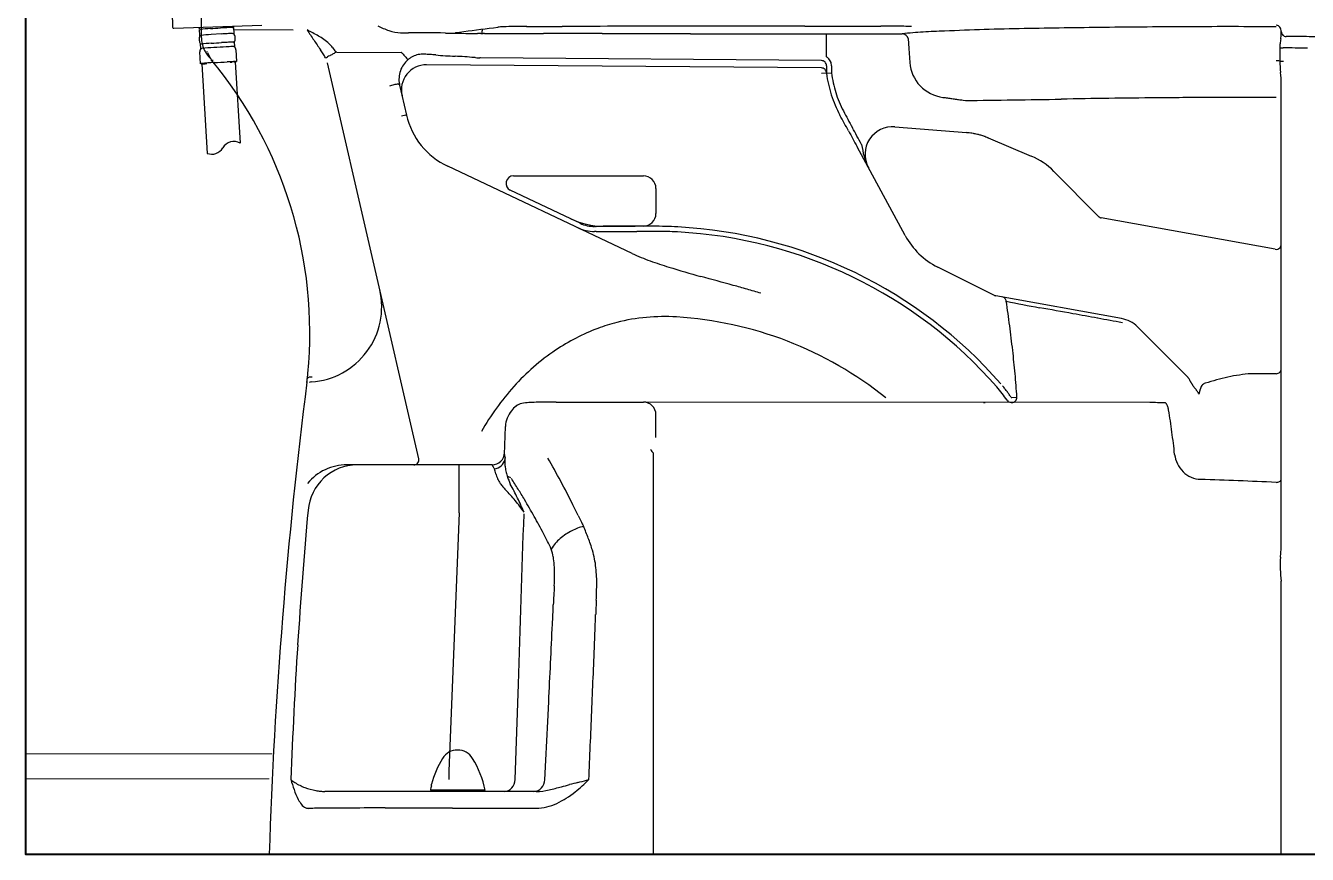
# Model space of a CAD drawing. Units: millimetres at full size, sheet at 1:50. Extents: x -31113 to 29332, y -20209 to 31249.
# Drawn here: x 24934 to 25444, y -5397 to -5067 of the extents above; entities that cross this region are included whole.
import ezdxf

# ---------------------------------------------------------------- set-up
doc = ezdxf.new("R2010")
doc.units = ezdxf.units.MM
doc.header["$LTSCALE"] = 50
for name, color, linetype, lineweight in [('B-3_仕上線(黄)', 3, 'Continuous', 40), ('B-A_文字', 7, 'Continuous', 25), ('B-F_寸法・方位', 7, 'Continuous', 25)]:
    doc.layers.add(name, color=color, linetype=linetype, lineweight=lineweight)

msp = doc.modelspace()

# ---------------------------------------------------------------- linework, layer by layer
at = {"layer": 'B-3_仕上線(黄)'}
msp.add_lwpolyline([(24933.74, -2996.71), (24933.74, -5396.71), (26623.74, -5396.71)], dxfattribs=at)
at = {"layer": 'B-A_文字', "color": 1, "lineweight": 18}
msp.add_line((24933.74, -5366.71), (25030.74, -5366.71), dxfattribs=at)
at = {"layer": 'B-F_寸法・方位'}
for p, q in [((24991.11, -5030.13), (24992.28, -5067.51)), ((25003.74, -5071.74), (25003.74, -5033.89)), ((25027.78, -5066.9), (24992.8, -5068)), ((25016.47, -5067.63), (25016.61, -5070.03)), ((25114.99, -5068.36), (25116.68, -5068.14)), ((25116.68, -5068.14), (25118.37, -5067.93)), ((25118.37, -5067.93), (25120.05, -5067.71)), ((25120.05, -5067.71), (25121.74, -5067.49)), ((25133.34, -5067.23), (25147.38, -5067.2)), ((25243.98, -5067.08), (25274.29, -5067.08)), ((25003.14, -5070.85), (25002.99, -5068.45)), ((25011.78, -5070.22), (25007.62, -5070.46)), ((25016.51, -5068.37), (25040.27, -5068.56)), ((25083.08, -5069.7), (25086.19, -5069.7)), ((25100.97, -5069.84), (25098.99, -5069.81)), ((25103.95, -5069.89), (25105.64, -5069.91)), ((25104.87, -5069.67), (25106.56, -5069.45)), ((25105.64, -5069.91), (25107.33, -5069.94)), ((25106.56, -5069.45), (25108.24, -5069.23)), ((25107.33, -5069.94), (25109.02, -5069.97)), ((25108.24, -5069.23), (25109.93, -5069.01)), ((25109.02, -5069.97), (25110.71, -5070)), ((25109.93, -5069.01), (25111.62, -5068.8)), ((25110.71, -5070), (25112.4, -5070.02)), ((25111.62, -5068.8), (25113.31, -5068.58)), ((25112.4, -5070.02), (25113.67, -5070.04)), ((25113.31, -5068.58), (25114.99, -5068.36)), ((25114.98, -5070.06), (25113.67, -5070.04)), ((25115.44, -5070.02), (25115.92, -5070.07)), ((25116.48, -5070.07), (25115.92, -5070.07)), ((25163.36, -5070.09), (25139.92, -5070.08)), ((25244.4, -5070.15), (25252.65, -5070.15)), ((25252.65, -5079.36), (25252.65, -5070.15)), ((25252.65, -5070.15), (25253.13, -5070.15)), ((25285.16, -5071.98), (25285.43, -5075.97)), ((25433.74, -5070.3), (25433.74, -5069.27)), ((25003.37, -5082.07), (25003.08, -5077.35)), ((25003.45, -5076.06), (25003.34, -5074.28)), ((25016.82, -5073.46), (25016.93, -5075.24)), ((25017.45, -5076.48), (25017.74, -5081.2)), ((25057.66, -5077.39), (25057.53, -5077.39)), ((25057.66, -5077.39), (25083.25, -5077.6)), ((25285.43, -5075.97), (25285.82, -5081.6)), ((25003.87, -5082.08), (25006.02, -5117.73)), ((25017.23, -5081.28), (25019.18, -5113.7)), ((25090.29, -5239.26), (25053.91, -5081.7)), ((25250.66, -5083.74), (25093.4, -5082.47)), ((25112.71, -5079.62), (25112.47, -5079.6)), ((25114.82, -5079.71), (25114.57, -5079.7)), ((25250.66, -5080.8), (25114.82, -5079.71)), ((25252.65, -5082.86), (25252.65, -5085.87)), ((25254.65, -5082.86), (25254.65, -5085.75)), ((25254.65, -5085.75), (25250.65, -5086)), ((25082.65, -5090.6), (25085.39, -5102.47)), ((25433.74, -5273.46), (25433.74, -5090.02)), ((25085.19, -5102.52), (25083.44, -5102.92)), ((25279.87, -5107.18), (25308.4, -5109.48)), ((25317, -5111.58), (25334.18, -5118.8)), ((25283.97, -5150.42), (25264.85, -5115.14)), ((25175.25, -5157.55), (25101.81, -5122.85)), ((25128.02, -5126.7), (25179.74, -5126.7)), ((25361, -5142.84), (25343.21, -5124.9)), ((25150.9, -5143.83), (25126.74, -5132.42)), ((25184.74, -5131.7), (25184.74, -5141.7)), ((25154.58, -5145.57), (25150.9, -5143.83)), ((25431.38, -5155.91), (25362.06, -5143.4)), ((25160.64, -5146.83), (25160.28, -5146.83)), ((25160.53, -5148.83), (25160.29, -5148.83)), ((25160.89, -5148.83), (25160.53, -5148.83)), ((25160.64, -5146.83), (25160.88, -5146.83)), ((25179.74, -5146.7), (25163.71, -5146.7)), ((25319.51, -5174.25), (25296.93, -5162.97)), ((25370.15, -5183.47), (25320.05, -5174.43)), ((25396.61, -5206.9), (25376.5, -5186.8)), ((25431.74, -5205.43), (25421.73, -5205.43)), ((25045.76, -5208.89), (25045.78, -5208.76)), ((25326.2, -5214.88), (25326.51, -5214.88)), ((25326.51, -5214.88), (25328.48, -5214.75)), ((25144.99, -5216.71), (25179.74, -5216.71)), ((25381.46, -5216.95), (25179.74, -5216.7)), ((25315.22, -5216.87), (25315.78, -5216.87)), ((25326.2, -5216.88), (25326.51, -5216.88)), ((25124.46, -5237.62), (25124.83, -5226.39)), ((25184.74, -5230.8), (25184.74, -5221.71)), ((25119.49, -5241.71), (25061.65, -5241.71)), ((25106.35, -5260.79), (25106.35, -5241.71)), ((25183.74, -5266.16), (25183.74, -5237.03)), ((25183.74, -5289.74), (25183.74, -5266.16)), ((25433.73, -5274.02), (25433.73, -5273.85)), ((25433.74, -5274.02), (25433.74, -5273.85)), ((25433.74, -5289.03), (25433.65, -5287.96)), ((25433.74, -5396.71), (25433.74, -5289.03)), ((25128.69, -5366.98), (25129.95, -5329.05)), ((25141.66, -5343.8), (25142.03, -5336.06)), ((25141.28, -5351.54), (25141.66, -5343.8)), ((25140.9, -5359.29), (25141.28, -5351.54)), ((25140.52, -5367.03), (25140.9, -5359.29)), ((25095.34, -5369.45), (25095.34, -5368.74)), ((25137.09, -5371.71), (25052.92, -5371.71)), ((25116.74, -5371.21), (25094.92, -5371.21)), ((25097.24, -5371.21), (25097.24, -5371.71)), ((25114.24, -5371.71), (25114.24, -5371.21)), ((25047.41, -5378.43), (25046.25, -5378.43)), ((25103.67, -5378.34), (25137.03, -5378.34)), ((25165.62, -5396.71), (25030.74, -5396.71)), ((25596.73, -5396.71), (25182.24, -5396.71))]:
    msp.add_line(p, q, dxfattribs=at)
at = {"layer": 'B-F_寸法・方位', "color": 4, "lineweight": 9}
msp.add_line((24933.74, -5356.71), (25031.94, -5356.71), dxfattribs=at)
at = {"layer": 'B-F_寸法・方位'}
for points in [[(25100.97, -5069.84), (25101.97, -5069.86), (25103.95, -5069.89)], [(25116.48, -5070.07), (25128.2, -5070.08), (25139.92, -5070.08)], [(25006.17, -5077.6), (25006.3, -5077.87), (25006.44, -5078.13), (25006.58, -5078.41), (25006.72, -5078.68), (25006.86, -5078.97), (25007.01, -5079.25), (25007.16, -5079.54), (25007.31, -5079.83), (25007.46, -5080.13), (25007.61, -5080.43)], [(25433.18, -5075.74), (25433.18, -5076.99), (25433.19, -5079.78), (25433.19, -5080.98)], [(25299.03, -5095.44), (25299.47, -5095.5), (25299.92, -5095.56), (25300.37, -5095.63), (25300.81, -5095.69), (25301.26, -5095.75), (25301.7, -5095.81), (25302.15, -5095.88), (25302.59, -5095.94), (25303.04, -5096), (25303.48, -5096.06), (25303.93, -5096.12), (25304.37, -5096.18), (25304.82, -5096.24), (25305.27, -5096.31), (25305.71, -5096.37), (25306.16, -5096.43), (25306.6, -5096.49), (25307.05, -5096.55), (25307.94, -5096.67)], [(25160.89, -5148.83), (25164.13, -5148.81), (25167.37, -5148.8), (25170.61, -5148.79), (25173.85, -5148.78), (25177.09, -5148.77)], [(25045.74, -5208.77), (25045.76, -5208.62), (25045.78, -5208.47), (25045.8, -5208.32), (25045.82, -5208.18), (25045.84, -5208.03), (25045.85, -5207.89), (25045.87, -5207.75), (25045.88, -5207.61), (25045.9, -5207.48), (25045.92, -5207.34)], [(25045.92, -5207.34), (25045.94, -5207.16), (25045.96, -5206.98), (25045.98, -5206.79)], [(25401.06, -5213.58), (25400.94, -5213.41), (25400.83, -5213.25), (25400.72, -5213.08), (25400.6, -5212.91), (25400.49, -5212.75), (25400.38, -5212.58), (25400.27, -5212.42), (25400.16, -5212.26), (25400.05, -5212.1), (25399.95, -5211.94)], [(25401.06, -5213.58), (25401.1, -5213.39), (25401.14, -5213.2), (25401.19, -5213.01), (25401.23, -5212.82), (25401.27, -5212.63), (25401.32, -5212.43), (25401.36, -5212.24), (25401.4, -5212.05), (25401.45, -5211.86), (25401.49, -5211.67)], [(25153.59, -5368.14), (25154.47, -5367.91), (25155.35, -5367.68), (25156.24, -5367.45), (25157.13, -5367.22), (25158.02, -5366.99)]]:
    msp.add_lwpolyline(points, dxfattribs=at)
for centre, radius, start, end in [((24992.78, -5067.5), 0.5, 181.8, 271.8), ((25008.89, -5065.71), 6.5, 197.7223, 199.1591), ((25008.88, -5065.72), 6.49, 199.1591, 201.3175), ((25008.89, -5065.71), 6.5, 201.3175, 202.7547), ((25010.64, -5131.51), 63.54, 93.0197, 96.6885), ((24950.09, -3983.71), 1085.85, 273.01969, 273.23444), ((25034.3, -5473.84), 406.65, 92.9751, 93.2344), ((25021.26, -5222.79), 155.26, 92.2958, 92.9751), ((25019.33, -5174.67), 107.1, 92.0117, 92.2958), ((25016.46, -5093.1), 25.48, 90.8176, 92.0117), ((25015.9, -5053.96), 13.66, 270.8176, 271.5431), ((25016.3, -5068.73), 1.11, 82.6336, 91.5431), ((25010.23, -5065.61), 6.56, 342.0265, 343.7564), ((25010.29, -5065.63), 6.5, 343.7564, 345.5027), ((25098.47, -5013.93), 58.48, 245.2066, 249.9313), ((25124.8, -5093.14), 25.78, 92.0852, 96.8268), ((25130.71, -5255.56), 188.32, 90.6515, 92.0852), ((25133.6, -5509.62), 442.39, 90.0411, 90.6515), ((25133.27, -5067.02), 0.213, 260.0481, 269.8911), ((25252.07, -53187.71), 48120.62, 90.00963, 90.12464), ((25274.41, -5816.51), 749.43, 89.54159, 90.00963), ((25279.19, -5219.65), 152.56, 87.2426, 89.5416), ((25355.26, -6360.77), 1292.9, 91.05761, 92.46687), ((25416.4, -9672.98), 4605.68, 90.66199, 91.05761), ((25422.11, -10166.89), 5099.62, 90.27684, 90.66199), ((25412.23, -8121.23), 3053.93, 89.6337, 90.27684), ((25431.74, -5068.49), 1.76, 32.9546, 89.586), ((25430.48, -5069.3), 3.25, 0.5292, 32.9546), ((25006.21, -5072.39), 3.43, 153.4389, 213.5188), ((25003.2, -5068), 0.407, 252.1343, 276.6885), ((25003.25, -5070.9), 0.125, 76.1957, 154.0719), ((25003.42, -5070.23), 0.571, 256.1957, 276.2086), ((25011.98, -5148.95), 78.61, 93.1767, 96.2086), ((25014.96, -5071.7), 11.22, 180.1956, 203.765), ((25085.19, -6385.9), 1317.72, 93.0981, 93.19348), ((25017.37, -5132.89), 62.88, 91.0992, 93.0981), ((25016.31, -5069.52), 0.5, 270.4779, 289.9975), ((25016.52, -5070.09), 0.108, 33.0252, 109.9975), ((25013.89, -5071.91), 3.3, 3.3334, 34.6928), ((25013.83, -5071.91), 3.37, 332.5276, 3.3334), ((24999.79, -5160.21), 102.53, 60.4363, 63.3047), ((25203.49, -4969.01), 186.46, 212.2857, 213.7442), ((25218.5, -4958.98), 204.51, 213.7442, 215.074), ((25039.46, -5090.27), 22.13, 47.2017, 60.4363), ((25083.14, -5055.91), 13.79, 249.9313, 269.7803), ((25085.21, -6011.24), 941.54, 89.55062, 89.94001), ((25086.63, -5829.07), 759.37, 89.06782, 89.55062), ((25103.91, -5063.21), 6.68, 270.3311, 273.4062), ((25103.91, -5063.2), 6.69, 273.4046, 276.9911), ((25103.91, -5063.18), 6.71, 276.9911, 280.5671), ((25115.01, -5068.17), 1.89, 269.2701, 271.9479), ((25115.01, -5068.12), 1.95, 271.9479, 274.5469), ((25114.99, -5067.91), 2.16, 274.5469, 278.2369), ((25114.9, -5067.31), 2.76, 278.2369, 281.124), ((25103.15, -5067.61), 12.52, 348.9091, 352.9287), ((25093.91, -5066.46), 21.82, 352.9287, 355.2341), ((25110.95, -122510.16), 117440.08, 89.95728, 89.97443), ((25355.61, 205619.51), 210689.68, 269.95728, 269.96684), ((25543.52, 530205.17), 535275.4, 269.96684, 269.96798), ((25517.2, 481159.49), 486229.71, 269.96888, 269.97238), ((25296.95, -5187.08), 117.77, 92.8066, 96.907), ((25282.79, -5072.26), 2.1, 88.3492, 89.9724), ((25282.79, -5072.25), 2.08, 81.8214, 88.3492), ((25282.72, -5072.7), 2.54, 16.487, 81.8214), ((25360.81, -6489.61), 1421.87, 92.46687, 92.80663), ((25456.51, -5076.58), 23.37, 169.09, 173.6861), ((25423.91, -5070.3), 9.82, 349.09, 0), ((25435.67, -5069.25), 1.93, 180.6597, 225.9297), ((25435.73, -5069.18), 2.03, 225.9297, 269.2719), ((25395.34, -10301.34), 5230.29, 89.46885, 89.55774), ((25395.8, -10251.63), 5180.57, 89.37911, 89.46885), ((25004.85, -5077.21), 1.78, 175.375, 179.8099), ((25005.24, -5077.25), 2.17, 171.7394, 175.375), ((25004.58, -5077.21), 1.5, 179.8099, 185.0424), ((25005.04, -5077.22), 1.96, 167.7257, 171.7394), ((25005.06, -5077.22), 1.98, 163.7566, 167.7257), ((25005.11, -5077.23), 2.03, 159.8829, 163.7566), ((25005.36, -5077.33), 2.3, 153.0392, 159.8829), ((25004.56, -5076.92), 1.4, 141.7936, 153.0392), ((25003.55, -5073.83), 0.407, 252.1343, 276.6885), ((25003.61, -5076.17), 0.191, 78.4205, 144.2353), ((25011, -5137.34), 63.54, 93.0197, 96.6885), ((25003.81, -5075.19), 0.806, 258.4205, 275.8556), ((25014.47, -5179.14), 103.68, 93.1764, 95.8556), ((25014.85, -5071.75), 11.1, 203.765, 227.5837), ((25015.08, -5070.61), 11.23, 214.8386, 216.126), ((24950.45, -3989.54), 1085.85, 273.01969, 273.23444), ((25072.29, -6221), 1147.15, 92.93422, 93.17642), ((25034.66, -5479.67), 406.65, 92.9751, 93.2344), ((25021.61, -5228.62), 155.26, 92.2958, 92.9751), ((25028.23, -5361.46), 286.49, 92.6902, 92.9342), ((25018.97, -5164.27), 89.08, 91.9054, 92.6902), ((25019.68, -5180.5), 107.1, 92.0117, 92.2958), ((25016.82, -5098.93), 25.48, 90.8176, 92.0117), ((25017.94, -5133.53), 58.31, 91.5728, 91.9054), ((25016.73, -5089.25), 14.02, 90.1898, 91.5728), ((25016.26, -5059.79), 13.66, 270.8176, 271.5431), ((25016.65, -5074.55), 1.11, 82.6336, 91.5431), ((25016.68, -5074.73), 0.498, 270.1898, 285.8538), ((25016.85, -5075.32), 0.112, 43.0426, 105.8538), ((25015.64, -5076.46), 1.77, 39.1285, 43.5795), ((25015.57, -5076.51), 1.85, 34.8832, 39.1285), ((25015.41, -5076.63), 2.06, 31.054, 34.8832), ((25015.47, -5076.59), 1.99, 27.0964, 31.054), ((25015.45, -5076.6), 2.01, 23.1699, 27.0964), ((25015.47, -5076.59), 1.99, 19.2076, 23.1699), ((25015.39, -5076.62), 2.07, 11.579, 19.2076), ((25015.79, -5076.54), 1.67, 2.1159, 11.579), ((24989.48, -5119.78), 75.32, 33.6233, 35.074), ((25038.97, -5086.87), 15.89, 26.7553, 33.6233), ((25042.66, -5086.81), 17.42, 40.0058, 47.2017), ((25012.15, -5001.6), 88.27, 298.9062, 299.8392), ((25045.05, -5084.81), 14.3, 31.2488, 40.0058), ((24984.72, -4953.77), 143.41, 299.8392, 300.4136), ((25057.5, -5077.77), 0.372, 102.6215, 119.9897), ((25057.53, -5077.92), 0.527, 90.3166, 102.6215), ((25083.24, -5078.38), 0.781, 84.8188, 89.2382), ((25083.27, -5078.07), 0.47, 77.4772, 84.8188), ((25083.3, -5077.95), 0.348, 62.585, 77.4772), ((25083.35, -5077.86), 0.241, 41.2523, 62.585), ((25240.99, -4944.95), 205.95, 220.1318, 220.5723), ((25091.87, -5086.95), 8.71, 101.8426, 117.386), ((25091.85, -5086.88), 8.63, 86.1654, 101.8426), ((25085.54, -5219.04), 140.95, 86.2521, 87.1748), ((25086.88, -5198.65), 120.51, 85.1729, 86.2521), ((25447.59, -5075.76), 14.41, 176.463, 179.9071), ((25434.14, -5059.29), 16.47, 266.662, 269.0465), ((25451.05, -5075.98), 17.88, 173.6861, 176.463), ((25434.44, -5040.83), 34.94, 269.0465, 270.1707), ((25392.64, -10203.3), 5127.71, 89.42456, 89.53177), ((25003.59, -5081.59), 0.441, 252.0545, 276.6578), ((25003.61, -5082.48), 0.395, 90.0519, 114.3096), ((25003.6, -5066.34), 15.74, 270.0519, 271.8313), ((25012.8, -5160.49), 79, 92.8726, 96.6578), ((25000.83, -4979.73), 102.41, 271.8313, 272.1049), ((25000.96, -4983.27), 98.86, 272.1049, 272.4905), ((24997.05, -4893.43), 188.78, 272.4905, 272.6924), ((24876.9, -5189.13), 170, 354.5239, 39.7357), ((25008.01, -5080.14), 0.493, 220.5866, 271.4019), ((25007.96, -5078.19), 2.44, 271.4019, 282.344), ((24823.5, -1388.06), 3698.18, 272.87262, 272.95351), ((25044.57, -5672.83), 592.3, 92.7984, 92.95351), ((25000.99, -4889.51), 192.46, 274.2331, 274.3287), ((25004.07, -4930.18), 151.67, 274.3287, 274.45), ((25018.29, -5135.25), 54.06, 91.0992, 92.7984), ((25017.84, -5107.09), 25.77, 92.3598, 94.45), ((25016.57, -5076.22), 5.12, 272.3598, 282.8422), ((25016.93, -5064.3), 16.9, 271.0992, 272.6091), ((25052.04, -5076.06), 3.82, 287.0506, 300.9998), ((25067.19, -5101.28), 25.6, 118.9062, 120.9998), ((25092.44, -5088.16), 10.03, 130.02, 160.8117), ((25118.74, -5049.63), 45, 220.5723, 222.5881), ((25093.33, -5092.41), 9.94, 89.5959, 141.6738), ((25068.34, -5095.96), 23.45, 41.9184, 42.5881), ((25087.03, -5079.18), 1.67, 221.9184, 231.3179), ((25092.41, -5087.98), 9.87, 124.036, 130.604), ((25092.35, -5087.87), 9.75, 117.386, 124.036), ((25115.93, -4854.65), 224.71, 265.1729, 267.1429), ((25093.54, -5303.24), 224.44, 85.1706, 87.1429), ((25114.9, -5050.26), 29.44, 266.1961, 267.7815), ((25115.1, -5045.14), 34.56, 267.7815, 269.132), ((25250.65, -5082.76), 1.96, 43.2418, 89.5288), ((25250.53, -5082.86), 2.11, 0, 43.2418), ((25250.63, -5082.81), 3.99, 53.6696, 59.7364), ((25250.62, -5082.83), 4.01, 41.6282, 53.6696), ((25250.6, -5082.84), 4.04, 29.6666, 41.6282), ((25250.59, -5082.86), 4.06, 23.6946, 29.6666), ((25250.57, -5082.86), 4.07, 11.8296, 23.6946), ((25250.56, -5082.86), 4.08, 0, 11.8296), ((25300.46, -5080.6), 14.68, 183.9173, 224.2119), ((25431.73, -5113.56), 32.63, 88.6923, 89.943), ((25432.13, -5095.99), 15.05, 85.9808, 88.6923), ((25471.86, -5080.89), 38.67, 180.1324, 186.8502), ((25434.15, -5064.8), 16.21, 266.5906, 269.0423), ((25434.47, -5045.84), 35.17, 269.0423, 270.1726), ((25092.77, -5088.28), 10.38, 160.8117, 190.6118), ((25093.46, -5092.51), 10.1, 141.6738, 193), ((25250.65, -5085.75), 2.02, 45.2889, 89.5481), ((25250.68, -5085.72), 1.96, 0, 45.2889), ((25300.18, -5079.76), 47.93, 187.3232, 197.8177), ((25300.58, -5079.84), 46.31, 187.3232, 197.1582), ((25395.82, -5090.02), 37.92, 0, 6.8502), ((25103.21, -5182.52), 94.84, 103.9462, 105.023), ((25083.59, -5103.49), 13.41, 96.3409, 103.9462), ((25081.92, -5088.45), 1.72, 276.3409, 286.1771), ((25082.44, -5090.24), 0.135, 10.8132, 106.1771), ((25092.14, -5088.41), 9.74, 190.7255, 191.8642), ((25092.17, -5088.4), 9.77, 191.8642, 193), ((25296.41, -5081.13), 41.95, 197.1582, 208.011), ((25301.2, -5079.89), 15.7, 224.2119, 262.0713), ((25299.5, -5079.98), 47.21, 197.8177, 208.4703), ((25270.25, -1025.53), 4071.32, 270.53043, 271.067), ((25412.94, -8686.93), 3591.41, 90.45873, 91.067), ((25408.59, -8143.39), 3047.86, 90.0118, 90.45873), ((25410.16, -15771.28), 10675.75, 89.8842, 90.0118), ((25085.13, -5102.25), 0.28, 282.9968, 312.9913), ((25114.62, -5095.73), 30, 193, 244.7134), ((15236.87, -10536.79), 11399.76, 28.43413, 28.47028), ((25857.38, -4782.72), 677.36, 208.011, 208.65328), ((55963.96, 11515.63), 34914.43, 208.43413, 208.44593), ((23421.72, -6113.62), 2098.21, 28.44593, 28.65328), ((25278.99, -5118.15), 11, 85.3931, 208.4459), ((25016.6, -5118.01), 5.02, 59.0568, 150.4267), ((25335.57, -5102.29), 69.98, 189.7856, 193.7413), ((25306.15, -5137.41), 28.02, 84.4911, 85.3931), ((25306.15, -5137.37), 27.98, 81.7828, 84.4911), ((25306.15, -5137.41), 28.02, 79.98, 81.7828), ((25306.15, -5137.38), 27.99, 79.0766, 79.98), ((25306.15, -5137.37), 27.98, 77.2675, 79.0766), ((25306.14, -5137.41), 28.02, 75.4568, 77.2675), ((25306.15, -5137.37), 27.98, 72.7253, 75.4568), ((25306.14, -5137.41), 28.02, 70.8954, 72.7253), ((25306.15, -5137.38), 27.99, 69.9738, 70.8954), ((25306.16, -5137.36), 27.97, 68.1233, 69.9738), ((25306.14, -5137.42), 28.03, 67.1965, 68.1233), ((25007.86, -5113.05), 5.02, 248.5736, 330.4267), ((25285.79, -5114.46), 18.73, 193.7413, 208.4459), ((25323.32, -5144.61), 28, 44.7544, 67.1965), ((25128.02, -5129.7), 3, 90, 244.7134), ((25179.74, -5131.7), 5, 0, 90), ((25163.71, -5116.7), 30, 244.7134, 270), ((25179.74, -5141.7), 5, 270, 0), ((25362.43, -5141.42), 2.01, 224.7544, 226.5559), ((25362.41, -5141.44), 1.99, 226.556, 231.953), ((25362.42, -5141.42), 2.01, 231.9388, 237.214), ((25362.42, -5141.43), 2, 237.2343, 242.481), ((25362.42, -5141.42), 2.01, 242.4747, 244.199), ((25362.42, -5141.43), 2, 244.1991, 249.3904), ((25362.42, -5141.42), 2.01, 249.3822, 254.5464), ((25362.42, -5141.44), 1.99, 254.5565, 258.0376), ((25362.42, -5141.42), 2.01, 258.0357, 259.7705), ((25160.2, -5133.68), 15.15, 244.7134, 257.5365), ((25160.21, -5133.66), 13.18, 244.7134, 257.5149), ((25160.2, -5133.67), 15.16, 257.5365, 270.3477), ((25160.22, -5133.63), 13.21, 257.5149, 270.2836), ((25192.64, -11675.46), 6528.71, 90.17888, 90.27872), ((25189.86, -10784.7), 5637.94, 90.06325, 90.17888), ((25179.86, -6400.52), 1251.75, 89.75633, 90.12703), ((25183.84, -5332.24), 185.48, 88.557, 90.0632), ((25184.46, -5319.6), 170.82, 87.0404, 89.7563), ((25184.02, -5325.37), 178.6, 86.9927, 88.557), ((25183.74, -5330.71), 181.95, 41.2587, 86.994), ((25183.74, -5330.71), 183.95, 41.2587, 86.994), ((25310.34, -5136.13), 30, 208.4459, 243.4478), ((25431.74, -5153.94), 2, 318.7274, 0), ((25209.24, -5085.61), 79.56, 244.7134, 250.321), ((25431.73, -5153.93), 2.01, 259.8791, 287.4109), ((25431.74, -5153.94), 2, 287.4109, 315.1455), ((25431.84, -5154.05), 1.85, 315.1455, 317.0833), ((25431.26, -5153.5), 2.65, 317.0833, 318.4367), ((25248.4, -4976.1), 195.87, 250.321, 252.6005), ((25292.01, -4836.75), 341.87, 252.6102, 254.8479), ((24545.83, -7592.25), 2512.86, 74.54346, 74.84795), ((24958.63, -6099.36), 963.95, 74.20321, 74.54346), ((25045.53, -5178.77), 30, 273.8494, 13), ((25084.53, -5654.35), 501.48, 73.5492, 74.2032), ((25320.41, -5172.46), 2, 243.4478, 259.7705), ((25322.29, -5176.85), 1.98, 43.7452, 79.7705), ((25322.27, -5176.86), 2, 8.1061, 43.7452), ((24693.83, -5268.7), 637.12, 7.42689, 8.31368), ((25423.26, -4702.5), 484.3, 258.2044, 259.8024), ((23868.98, -13342.87), 8294.74, 79.70907, 79.80238), ((25186.11, -5251.92), 69.02, 104.2281, 107.5346), ((25187.51, -5257.46), 74.73, 95.0429, 104.2281), ((25188.07, -5263.82), 81.12, 86.5781, 95.0429), ((25184, -5329.74), 147.16, 68.8627, 86.5257), ((15281.96, -60636.76), 56361.88, 79.69892, 79.70907), ((24988.49, -7230.95), 2081.15, 79.42379, 79.69892), ((25368.02, -5195.28), 12, 45, 79.7705), ((25189.9, -5262.54), 80.31, 110.6734, 117.4272), ((25187.22, -5255.44), 72.71, 107.5346, 110.6734), ((24706.09, -5267.1), 624.75, 6.52254, 7.42689), ((25191.73, -5266.07), 84.28, 117.4272, 123.8631), ((25183.48, -5331.06), 148.58, 51.3658, 68.8627), ((25194.16, -5269.69), 88.64, 123.8631, 138.1349), ((24943.35, -5239.98), 385.95, 5.1351, 6.5226), ((24936.63, -5194.85), 110, 353.771, 354.4728), ((24935.64, -5240.67), 393.7, 3.7749, 5.1351), ((25427.1, -5272.72), 67.51, 94.5677, 102.4901), ((25431.74, -5203.4), 2.02, 270, 314.2514), ((25431.79, -5203.46), 1.95, 314.2514, 0), ((27029.7, -5461.72), 2000.02, 172.734, 178.13718), ((24969.8, -5200.33), 76.44, 353.6699, 353.7779), ((24979.89, -5201.43), 66.29, 353.7779, 353.9025), ((24983.34, -5201.8), 62.82, 353.9025, 354.0411), ((24988.55, -5202.34), 57.58, 354.0411, 354.1923), ((24991.97, -5202.69), 54.14, 354.1923, 354.6304), ((24997.68, -5203.23), 48.41, 354.6304, 355.1204), ((25046.33, -5207.4), 0.416, 113.0578, 172.4736), ((25047.23, -5209.51), 2.71, 103.0418, 113.0578), ((25047.35, -5210.05), 3.27, 92.2117, 103.0418), ((25047.62, -5210.7), 2, 93.748, 117.8713), ((25047.44, -5212.31), 5.53, 85.804, 92.2117), ((25206.61, -5280.84), 105.35, 138.1349, 150.1602), ((25284.11, -5242.62), 48.41, 37.3018, 41.2264), ((25284.21, -5242.55), 50.28, 38.2219, 39.9919), ((25394.47, -5209.04), 3.02, 31.9378, 45), ((25391.1, -5211.14), 6.99, 26.2681, 31.9378), ((25388.26, -5212.54), 10.16, 25.762, 26.2681), ((25386.11, -5213.58), 12.55, 25.3523, 25.762), ((25385.22, -5214), 13.53, 24.9786, 25.3523), ((25382.48, -5215.28), 16.56, 24.6732, 24.9786), ((25380.45, -5216.21), 18.8, 24.4078, 24.6732), ((25373.7, -5219.27), 26.2, 24.2175, 24.4078), ((25404.29, -5205.51), 7.34, 204.2175, 206.535), ((25404.69, -5205.31), 7.79, 206.535, 208.7183), ((25405.09, -5205.09), 8.24, 208.7183, 209.7068), ((25405.64, -5204.78), 8.87, 209.7068, 210.6247), ((25405.92, -5204.61), 9.2, 210.6247, 211.5095), ((25406.62, -5204.19), 10.02, 211.5095, 212.3224), ((25406.91, -5204), 10.36, 212.3224, 213.1155), ((25407.63, -5203.53), 11.22, 213.1155, 213.8478), ((25408.72, -5203.07), 12.39, 212.8034, 213.5702), ((25409.2, -5202.76), 12.96, 213.5702, 214.3031), ((25409.41, -5202.61), 13.22, 214.3031, 214.6652), ((25409.64, -5202.45), 13.49, 214.6652, 215.02), ((25409.73, -5202.39), 13.6, 215.02, 215.3743), ((25409.93, -5202.25), 13.85, 215.3743, 215.7221), ((25410.04, -5202.17), 13.99, 215.7221, 216.069), ((25410.27, -5202), 14.27, 216.069, 216.4091), ((25411.39, -5201.17), 15.67, 216.4091, 218.4143), ((25415.92, -5197.58), 21.45, 218.4143, 219.8792), ((25404.82, -5212.22), 3.38, 142.2847, 170.5335), ((25404.36, -5211.87), 2.8, 108.4885, 142.2847), ((25436.2, -5313.77), 109.56, 102.4901, 107.3769), ((25282.07, -5244.17), 50.97, 33.5746, 37.3018), ((25283.5, -5243.12), 51.2, 36.4835, 38.2219), ((25326.21, -5214.88), 2, 213.4336, 269.8856), ((25283.11, -5243.4), 51.67, 34.9909, 36.4835), ((25281.93, -5244.23), 53.12, 33.5387, 34.9909), ((25326.51, -5214.92), 1.96, 269.9313, 317.4823), ((25326.46, -5214.88), 2.02, 317.4823, 3.7001), ((25426.32, -5188.89), 34.99, 219.8792, 220.512), ((25397.22, -5213.76), 3.28, 33.7712, 40.5119), ((25134.82, -5226.71), 10, 139.4357, 178.1485), ((25133.17, -5224.11), 7.1, 125.8528, 146.6655), ((25132.7, -5223.47), 6.31, 102.4875, 125.8528), ((25135.11, -5234.36), 17.46, 93.182, 102.4874), ((25140.55, -5332.07), 115.32, 91.77, 93.182), ((25142.24, -5386.71), 169.99, 90.4211, 91.77), ((25144.9, -5748.9), 532.19, 89.9902, 90.4211), ((25179.74, -5221.71), 5, 0, 90), ((25381.1, -5479.12), 262.18, 89.2691, 89.9208), ((25377.31, -5776.24), 559.31, 88.9636, 89.2691), ((25387.03, -5218.08), 1.14, 51.9602, 69.3616), ((25386.69, -5218.52), 1.69, 40.1873, 51.9602), ((25385.58, -5219.45), 3.13, 16.3696, 40.1873), ((25376.37, -5222.15), 12.74, 10.4327, 16.3696), ((25101.77, -5267.16), 291, 7.6008, 9.3576), ((25025.79, -5277.3), 367.65, 6.2102, 7.6008), ((25186.31, -5234.03), 4, 201.4461, 215.3826), ((25185.36, -5234.71), 2.84, 215.3826, 234.9497), ((25065.69, -5260.98), 19.27, 90, 133.168), ((25061.65, -5262.01), 20.3, 90, 115.1898), ((25088.34, -5239.71), 2, 270, 13), ((25119.49, -5236.71), 5, 270, 358.1485), ((25119.49, -5241.87), 0.165, 23.5843, 90), ((25119.99, -5238.47), 4.77, 311.2496, 347.5149), ((25126.85, -5237.7), 2.39, 178.1485, 189.3975), ((25129.86, -5237.2), 5.44, 189.3975, 194.3525), ((25130.38, -5237.07), 5.97, 194.3525, 195.1232), ((25130.88, -5236.94), 6.49, 195.1232, 195.8322), ((25131.13, -5236.86), 6.76, 195.8322, 196.5404), ((25076.8, -5242.4), 47.93, 1.8757, 3.4736), ((25126.78, -5239.96), 2.19, 166.2561, 167.0637), ((25127.13, -5240.04), 2.54, 167.0637, 167.7585), ((25131.66, -5236.71), 7.31, 196.5404, 197.1953), ((25120.78, -5238.49), 4, 346.2546, 352.2161), ((25131.93, -5236.62), 7.59, 197.1953, 197.8497), ((25078.2, -5242.36), 46.53, 0.2296, 1.8757), ((25132.48, -5236.45), 8.16, 197.8497, 198.458), ((24911.66, -5375.03), 267.18, 28.3336, 30.6022), ((25402.74, -5236.26), 11.52, 186.3322, 225.3393), ((25061.56, -5261.82), 20.09, 115.1898, 140.6349), ((25110.97, -5245.59), 9.46, 22.2795, 23.5843), ((25117.45, -5242.94), 2.46, 18.5021, 22.2795), ((25115.28, -5243.66), 4.74, 16.5463, 18.5021), ((25121.16, -5241.92), 1.39, 196.5462, 200.3258), ((25121.63, -5241.74), 1.89, 200.3258, 203.1106), ((25122.47, -5241.38), 2.8, 203.1106, 213.2726), ((25125.87, -5239.15), 6.87, 213.2726, 217.4266), ((25119.56, -5237.99), 5.41, 279.0607, 311.2496), ((25109.65, -5247.44), 11.52, 15.9737, 20.8961), ((25106.29, -5248.4), 15.02, 12.1962, 15.9737), ((25129.75, -5243.33), 8.98, 192.1962, 205.8511), ((25134.87, -5242.05), 10.14, 180.7101, 192.3272), ((25137.37, -5241.5), 12.7, 192.3272, 201.6109), ((25159.5, -5235.81), 35.49, 196.9768, 199.7508), ((25129.33, -5238.31), 8.72, 244.4407, 248.9637), ((25131.6, -5232.39), 15.06, 248.9637, 251.5842), ((25402.01, -5236.99), 10.49, 225.3393, 267.8606), ((25066.37, -5261.69), 20.25, 133.168, 174.4256), ((25133.18, -5241.67), 12.79, 205.8511, 215.4595), ((25143.94, -5234), 26, 215.4595, 219.1156), ((25138.73, -5238.24), 19.29, 219.1156, 224.0432), ((25071.63, -5303.14), 74.06, 39.5725, 44.0432), ((25147.56, -5240.1), 22.79, 199.7508, 204.0682), ((25051.28, -5292.19), 86.75, 25.4518, 29.5542), ((24917.34, -5383.94), 250.47, 31.9675, 33.0956), ((24905.67, -5391.22), 264.22, 30.8982, 31.9675), ((24888.9, -5387.29), 293.04, 26.265, 28.3336), ((25244.75, -9572.86), 4328.23, 87.72388, 87.92303), ((25249.17, -9461.68), 4216.96, 87.51948, 87.72388), ((25431.74, -5245.77), 2.9, 268.9005, 297.6058), ((25432.51, -5247.26), 1.22, 297.6058, 0), ((25069.67, -5304.76), 76.6, 35.2499, 39.5725), ((24849.66, -5388.15), 310.04, 24.3034, 25.4518), ((24893.23, -5398.46), 278.6, 29.2669, 30.8616), ((27011.14, -5438.76), 1973.07, 174.79371, 176.35376), ((60991.68, -6713.35), 35914.72, 177.68205, 177.76679), ((-168567.79, 1127.69), 193805.33, 358.0908, 358.11089), ((24881.09, -5391.15), 301.74, 25.817, 26.265), ((24875.34, -5393.93), 308.13, 25.3782, 25.817), ((25590.53, -5054.66), 483.45, 205.3782, 205.6638), ((24879.88, -5405.94), 293.92, 27.7552, 29.2669), ((25162.24, -5289.5), 24.19, 111.0433, 116.9567), ((25161.82, -5288.4), 23.01, 104.8283, 111.0433), ((25176.37, -5253.67), 23.96, 205.6638, 211.4233), ((22004.97, -6514.26), 3389.14, 21.52261, 21.60871), ((24283.17, -5719.96), 968.21, 27.54939, 27.75519), ((25113.39, -5286.86), 31.8, 21.2907, 27.5494), ((25157.14, -5283.5), 16.31, 130.2243, 149.8662), ((25162.28, -5289.58), 24.28, 116.9567, 130.2243), ((25104.43, -5291.94), 57.37, 16.4393, 21.5226), ((25127.55, -5281.3), 16.59, 10.257, 21.1448), ((25122.26, -5286.68), 38.78, 5.9656, 16.4393), ((25374.52, -5271.68), 59.28, 353.4125, 355.5728), ((25396.16, -5273.35), 37.57, 355.5728, 358.9808), ((25403.25, -5273.46), 30.48, 359.6311, 0), ((25401.97, -5273.45), 31.77, 359.2771, 359.6311), ((25119.06, -5282.83), 25.22, 3.0817, 10.257), ((25060.73, -5285.97), 83.63, 0.2, 3.0817), ((25462.46, -5281.44), 29.2, 174.1712, 183.4865), ((25074.69, -5285.92), 69.68, 356.7413, 0.2), ((25098.51, -5289.16), 62.66, 359.4728, 5.9656), ((25675.6, -5268.46), 242.73, 183.4865, 184.6097), ((25688.75, -5321.08), 545.39, 176.7204, 177.5205), ((24902.7, -5283.99), 258.53, 357.4424, 358.7265), ((-7453409.29, -5343.22), 7478593.03, 359.99959, 0.00041), ((23480.95, -5225.48), 1664.48, 357.25833, 357.52047), ((26108.98, -5337.87), 948.95, 177.44243, 177.79228), ((14186.87, -4878.26), 10982.01, 357.76204, 357.79228), ((-26142.77, -2849.11), 51345.07, 357.24103, 357.25833), ((13748.83, -4861.15), 11420.39, 357.73296, 357.76204), ((13260.28, -4841.81), 11909.32, 357.60274, 357.73296), ((26998.11, -5437.93), 1960.01, 176.35376, 177.92421), ((64091.45, -6834.23), 39016.85, 177.76679, 177.84479), ((-22194.51, -3039.38), 47392.23, 357.2223, 357.24103), ((11048.83, -4749.22), 14122.7, 357.49293, 357.60274), ((25133.88, -5379.44), 40, 148.5225, 164.4978), ((25105.74, -5362.21), 7, 31.4775, 148.5225), ((25077.6, -5379.44), 40, 11.8755, 31.4775), ((25044.13, -5362.38), 6.58, 223.8429, 232.5431), ((25132.4, -5340.65), 96.66, 195.7802, 198.2916), ((25047.2, -5358.38), 11.62, 232.5431, 237.4759), ((25051.46, -5351.69), 19.55, 237.4759, 250.5658), ((25093.43, -5368.96), 1.98, 345.2966, 351.6402), ((25123.22, -5366.72), 5.48, 319.3896, 357.2242), ((25135.04, -5366.72), 5.49, 319.2556, 356.7053), ((24727.43, -3770.1), 1653.88, 284.70052, 284.81609), ((25383.2, -6249.23), 910.52, 104.60616, 104.81609), ((25026.25, -5228.64), 191.06, 312.503, 313.6041), ((25064.4, -5363.13), 25.04, 198.2916, 207.9642), ((25055.36, -5340.64), 31.27, 250.5658, 258.7711), ((25053.81, -5348.47), 23.29, 258.7711, 263.2884), ((25052.92, -5356.04), 15.66, 263.2884, 270), ((25133.25, -5379.4), 39.2, 166.6143, 167.9291), ((25133.17, -5379.38), 39.11, 165.2966, 166.6143), ((25124.28, -5367.62), 4.08, 270, 319.3896), ((25136.12, -5367.65), 4.06, 270, 319.2556), ((25137.06, -5350.2), 21.5, 270.0725, 283.6995), ((25072.5, -5085.35), 294.12, 283.6995, 284.7005), ((25129.22, -5342.84), 37.26, 295.5225, 308.7803), ((25117.17, -5327.85), 56.49, 308.7803, 312.503), ((25056.16, -5367.51), 15.71, 207.9642, 216.5416), ((25046.87, -5374.39), 4.14, 216.5416, 248.2836), ((25046.38, -5375.62), 2.82, 248.2836, 257.8585), ((25046.25, -5376.21), 2.22, 257.8585, 270.0054), ((25053, -5731.55), 353.16, 90.6857, 90.9059), ((25057, -6066.07), 687.71, 90.57261, 90.68568), ((25073.29, -7695.64), 2317.36, 89.91066, 90.57261), ((25042.13, -27678), 22299.74, 89.84187, 89.91066), ((25136.99, -5359.13), 19.21, 270.1223, 295.5225)]:
    msp.add_arc(centre, radius, start, end, dxfattribs=at)

doc.saveas('drawing.dxf')
